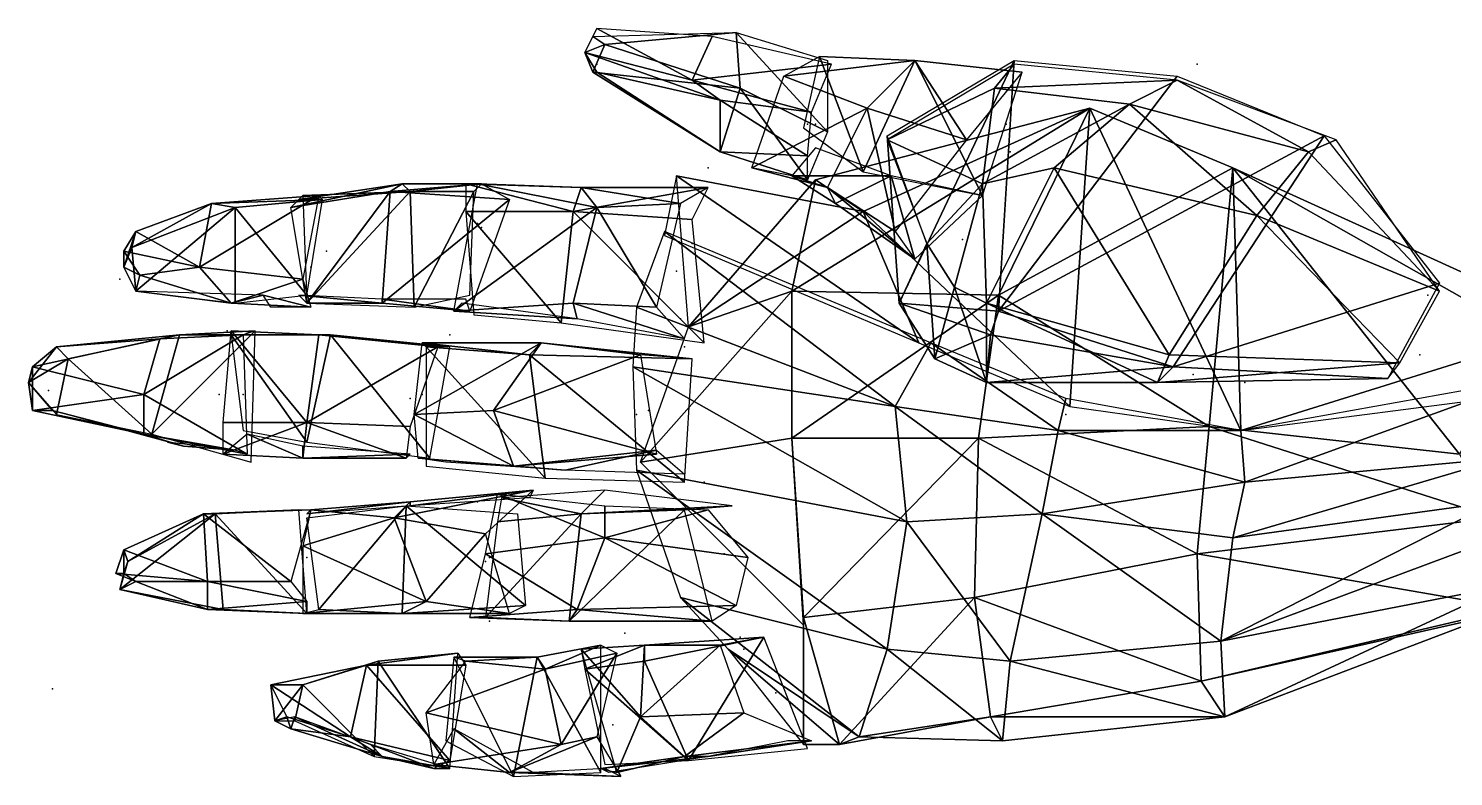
# Model space of a CAD drawing. Extents: x 4.9 to 9.1, y -6.1 to 13.5.
# Drawn here: x 6.269 to 6.867, y 13.172 to 13.485 of the extents above; entities that cross this region are included whole.
import ezdxf

# ---------------------------------------------------------------- set-up
doc = ezdxf.new("R2010")
doc.units = 0
doc.layers.get('0').update_dxf_attribs({"linetype": 'CONTINUOUS'})

msp = doc.modelspace()

# ---------------------------------------------------------------- linework, layer by layer
at = {"color": 0}
for p in [(6.50764, 13.4702, -1.905), (6.75931, 13.4702, -1.92167), (6.59598, 13.4452, -1.87667), (6.59931, 13.4452, -1.87167), (6.67931, 13.4452, -1.90833), (6.68098, 13.43353, -1.88833), (6.55431, 13.42686, -1.94833), (6.45598, 13.4202, -1.94), (6.59598, 13.4252, -1.90167), (6.66931, 13.42186, -1.89167), (6.38931, 13.41186, -1.94), (6.45764, 13.40353, -1.95833), (6.45931, 13.40186, -1.95667), (6.66098, 13.39686, -1.87333), (6.39431, 13.39186, -1.94), (6.54764, 13.3952, -1.95167), (6.38764, 13.3852, -1.945), (6.30764, 13.3802, -1.94167), (6.54098, 13.38353, -1.945), (6.85598, 13.37353, -1.88167), (6.54264, 13.36353, -1.95667), (6.35264, 13.35853, -1.95333), (6.44598, 13.35686, -1.94833), (6.54431, 13.35186, -1.94333), (6.85264, 13.34853, -1.865), (6.75764, 13.3402, -1.89), (6.77931, 13.33686, -1.88333), (6.27764, 13.33353, -1.945), (6.34931, 13.33186, -1.955), (6.35931, 13.33186, -1.955), (6.43431, 13.33186, -1.95833), (6.42931, 13.3302, -1.95833), (6.52931, 13.3252, -1.96667), (6.52431, 13.32353, -1.95333), (6.70431, 13.32353, -1.9), (6.55264, 13.2952, -1.96167), (6.45764, 13.28686, -1.96167), (6.56098, 13.2652, -1.965), (6.30931, 13.26186, -1.95833), (6.38598, 13.26353, -1.96167), (6.38598, 13.26353, -1.96167), (6.46098, 13.26186, -1.97167), (6.46264, 13.26353, -1.97), (6.46264, 13.23686, -1.98), (6.51931, 13.23186, -1.94833), (6.56764, 13.2302, -1.94667), (6.56931, 13.2252, -1.92833), (6.27931, 13.20853, -1.97), (6.58264, 13.20686, -1.94333), (6.44764, 13.20186, -1.96), (6.44764, 13.20186, -1.96), (6.51431, 13.19353, -1.95167), (6.51431, 13.19353, -1.95167), (6.59431, 13.18686, -1.94), (6.59431, 13.18686, -1.96167)]:
    msp.add_point(p, dxfattribs=at)
for points in [[(6.50264, 13.4752, -1.90333), (6.50264, 13.4752, -1.89167), (6.50764, 13.4852, -1.89667)], [(6.54764, 13.46353, -1.85667), (6.50764, 13.4852, -1.89667), (6.50264, 13.4752, -1.89167)], [(6.50264, 13.4752, -1.90333), (6.50598, 13.48186, -1.9), (6.51098, 13.47853, -1.915)], [(6.56598, 13.48353, -1.87333), (6.51098, 13.47853, -1.915), (6.50598, 13.48186, -1.9)], [(6.50764, 13.4852, -1.89667), (6.54764, 13.46353, -1.85667), (6.55598, 13.48186, -1.88)], [(6.51098, 13.47853, -1.915), (6.56598, 13.48353, -1.87333), (6.56764, 13.4602, -1.91167)], [(6.60598, 13.4702, -1.87333), (6.55598, 13.48186, -1.88), (6.54764, 13.46353, -1.85667)], [(6.60431, 13.44186, -1.91167), (6.56764, 13.4602, -1.91167), (6.56598, 13.48353, -1.87333)], [(6.56598, 13.48353, -1.87333), (6.60431, 13.47186, -1.87833), (6.60431, 13.44186, -1.91167)], [(6.50264, 13.4752, -1.90333), (6.51098, 13.47853, -1.915), (6.50598, 13.46686, -1.91)], [(6.50264, 13.4752, -1.90333), (6.50764, 13.46686, -1.90167), (6.50264, 13.4752, -1.89167)], [(6.50264, 13.4752, -1.90333), (6.50598, 13.46686, -1.91), (6.50764, 13.46686, -1.90167)], [(6.55931, 13.4552, -1.86333), (6.50264, 13.4752, -1.89167), (6.50764, 13.46686, -1.90167)], [(6.50264, 13.4752, -1.89167), (6.55931, 13.4552, -1.86333), (6.54764, 13.46353, -1.85667)], [(6.56764, 13.4602, -1.91167), (6.50598, 13.46686, -1.91), (6.51098, 13.47853, -1.915)], [(6.54764, 13.46353, -1.85667), (6.59764, 13.4502, -1.85167), (6.60598, 13.4702, -1.87333)], [(6.64098, 13.47186, -1.88333), (6.58598, 13.4652, -1.90833), (6.60098, 13.47353, -1.885)], [(6.58598, 13.4652, -1.90833), (6.64098, 13.47186, -1.88333), (6.62098, 13.45186, -1.91667)], [(6.61931, 13.4252, -1.86333), (6.60098, 13.47353, -1.885), (6.59431, 13.44353, -1.855)], [(6.60098, 13.47353, -1.885), (6.61931, 13.4252, -1.86333), (6.64098, 13.47186, -1.88333)], [(6.66931, 13.4152, -1.87), (6.64098, 13.47186, -1.88333), (6.61931, 13.4252, -1.86333)], [(6.66264, 13.43853, -1.92), (6.62098, 13.45186, -1.91667), (6.64098, 13.47186, -1.88333)], [(6.62931, 13.4402, -1.93833), (6.68264, 13.47186, -1.94167), (6.63431, 13.3702, -1.92667)], [(6.62931, 13.43853, -1.93333), (6.67431, 13.4602, -1.92667), (6.68264, 13.4702, -1.94333)], [(6.67598, 13.36686, -1.94333), (6.63431, 13.3702, -1.92667), (6.68264, 13.47186, -1.94167)], [(6.64098, 13.47186, -1.88333), (6.68598, 13.46686, -1.9), (6.66264, 13.43853, -1.92)], [(6.64098, 13.47186, -1.88333), (6.66931, 13.4152, -1.87), (6.68598, 13.46686, -1.9)], [(6.75098, 13.46353, -1.92), (6.68264, 13.4702, -1.94333), (6.67431, 13.4602, -1.92667)], [(6.68264, 13.47186, -1.94167), (6.75098, 13.4652, -1.915), (6.67598, 13.36686, -1.94333)], [(6.55931, 13.43353, -1.905), (6.50764, 13.46686, -1.90167), (6.50598, 13.46686, -1.91)], [(6.50598, 13.46686, -1.91), (6.56764, 13.4602, -1.91167), (6.55931, 13.43353, -1.905)], [(6.50764, 13.46686, -1.90167), (6.55931, 13.43353, -1.905), (6.55931, 13.4552, -1.86333)], [(6.59764, 13.4502, -1.85167), (6.54764, 13.46353, -1.85667), (6.55931, 13.4552, -1.86333)], [(6.62098, 13.45186, -1.91667), (6.57264, 13.42686, -1.895), (6.58598, 13.4652, -1.90833)], [(6.67431, 13.4602, -1.92667), (6.73098, 13.45353, -1.895), (6.75098, 13.46353, -1.92)], [(6.81264, 13.4402, -1.88667), (6.67598, 13.36686, -1.94333), (6.75098, 13.4652, -1.915)], [(6.80598, 13.43353, -1.875), (6.75098, 13.46353, -1.92), (6.73098, 13.45353, -1.895)], [(6.75098, 13.46353, -1.92), (6.80598, 13.43353, -1.875), (6.81764, 13.43853, -1.89167)], [(6.59598, 13.42186, -1.89833), (6.55931, 13.43353, -1.905), (6.56764, 13.4602, -1.91167)], [(6.56764, 13.4602, -1.91167), (6.60431, 13.44186, -1.91167), (6.59598, 13.42186, -1.89833)], [(6.62931, 13.43853, -1.93333), (6.66931, 13.4202, -1.895), (6.67431, 13.4602, -1.92667)], [(6.73098, 13.45353, -1.895), (6.67431, 13.4602, -1.92667), (6.66931, 13.4202, -1.895)], [(6.59598, 13.43186, -1.86167), (6.55931, 13.4552, -1.86333), (6.55931, 13.43353, -1.905)], [(6.55931, 13.4552, -1.86333), (6.59598, 13.43186, -1.86167), (6.59764, 13.4502, -1.85167)], [(6.57264, 13.42686, -1.895), (6.62098, 13.45186, -1.91667), (6.60431, 13.41853, -1.90833)], [(6.71431, 13.45186, -1.92333), (6.58931, 13.3752, -2), (6.59931, 13.42186, -1.96167)], [(6.58931, 13.3752, -2), (6.71431, 13.45186, -1.92333), (6.67598, 13.37353, -1.98833)], [(6.71431, 13.45186, -1.92333), (6.59931, 13.42186, -1.96167), (6.61931, 13.40853, -1.92667)], [(6.63264, 13.4002, -1.915), (6.60431, 13.41853, -1.90833), (6.62098, 13.45186, -1.91667)], [(6.61931, 13.40853, -1.92667), (6.70598, 13.32686, -1.90333), (6.71431, 13.45186, -1.92333)], [(6.62098, 13.45186, -1.91667), (6.66264, 13.43853, -1.92), (6.63264, 13.4002, -1.915)], [(6.66931, 13.4202, -1.895), (6.69931, 13.42686, -1.86833), (6.73098, 13.45353, -1.895)], [(6.77431, 13.42686, -1.91833), (6.67598, 13.37353, -1.98833), (6.71431, 13.45186, -1.92333)], [(6.78431, 13.40686, -1.85333), (6.73098, 13.45353, -1.895), (6.69931, 13.42686, -1.86833)], [(6.77764, 13.31686, -1.86333), (6.71431, 13.45186, -1.92333), (6.70598, 13.32686, -1.90333)], [(6.71431, 13.45186, -1.92333), (6.77764, 13.31686, -1.86333), (6.77431, 13.42686, -1.91833)], [(6.73098, 13.45353, -1.895), (6.78431, 13.40686, -1.85333), (6.80598, 13.43353, -1.875)], [(6.63431, 13.3702, -1.92667), (6.64598, 13.3952, -1.93167), (6.62931, 13.4402, -1.93833)], [(6.66931, 13.4202, -1.895), (6.62931, 13.43853, -1.93333), (6.64598, 13.3952, -1.93167)], [(6.67598, 13.36686, -1.94333), (6.81264, 13.4402, -1.88667), (6.74931, 13.34353, -1.94333)], [(6.86098, 13.37853, -1.88333), (6.74931, 13.34353, -1.94333), (6.81264, 13.4402, -1.88667)], [(6.86098, 13.3752, -1.88333), (6.81764, 13.43853, -1.89167), (6.80598, 13.43353, -1.875)], [(6.55931, 13.43353, -1.905), (6.59598, 13.42186, -1.89833), (6.59598, 13.43186, -1.86167)], [(6.63098, 13.42353, -1.865), (6.59931, 13.4352, -1.85333), (6.58931, 13.42353, -1.86667)], [(6.86098, 13.3752, -1.88333), (6.80598, 13.43353, -1.875), (6.78431, 13.40686, -1.85333)], [(6.60431, 13.41853, -1.90833), (6.58931, 13.42353, -1.86667), (6.57264, 13.42686, -1.895)], [(6.66931, 13.4202, -1.895), (6.67098, 13.3702, -1.86), (6.69931, 13.42686, -1.86833)], [(6.74764, 13.34853, -1.86), (6.69931, 13.42686, -1.86833), (6.67098, 13.3702, -1.86)], [(6.67598, 13.37353, -1.98833), (6.77431, 13.42686, -1.91833), (6.76431, 13.31853, -1.98667)], [(6.69931, 13.42686, -1.86833), (6.74764, 13.34853, -1.86), (6.78431, 13.40686, -1.85333)], [(6.86931, 13.30686, -1.99), (6.76431, 13.31853, -1.98667), (6.77431, 13.42686, -1.91833)], [(6.90098, 13.3552, -1.88333), (6.77431, 13.42686, -1.91833), (6.77764, 13.31686, -1.86333)], [(6.77431, 13.42686, -1.91833), (6.90264, 13.36853, -1.92333), (6.86931, 13.30686, -1.99)], [(6.77431, 13.42686, -1.91833), (6.90098, 13.3552, -1.88333), (6.90264, 13.36853, -1.92333)], [(6.42598, 13.4202, -1.95667), (6.37931, 13.4102, -1.955), (6.38264, 13.41353, -1.945)], [(6.37931, 13.4102, -1.955), (6.42598, 13.4202, -1.95667), (6.42098, 13.41686, -1.965)], [(6.38264, 13.41353, -1.945), (6.42931, 13.41686, -1.935), (6.42598, 13.4202, -1.95667)], [(6.45931, 13.4202, -1.95667), (6.42098, 13.41686, -1.965), (6.42598, 13.4202, -1.95667)], [(6.42098, 13.41686, -1.965), (6.45931, 13.4202, -1.95667), (6.47098, 13.41353, -1.975)], [(6.45931, 13.4202, -1.95667), (6.42598, 13.4202, -1.95667), (6.42931, 13.41686, -1.935)], [(6.42931, 13.41686, -1.935), (6.45598, 13.41686, -1.93167), (6.45931, 13.4202, -1.95667)], [(6.50764, 13.4102, -1.97333), (6.44764, 13.36686, -1.96667), (6.45764, 13.4202, -1.96833)], [(6.49764, 13.40853, -1.92667), (6.45264, 13.4202, -1.94), (6.45264, 13.40853, -1.93167)], [(6.50098, 13.41853, -1.95833), (6.45764, 13.4202, -1.96833), (6.45264, 13.4202, -1.94)], [(6.45264, 13.4202, -1.94), (6.49764, 13.40853, -1.92667), (6.50098, 13.41853, -1.95833)], [(6.45764, 13.4202, -1.96833), (6.50098, 13.41853, -1.95833), (6.50764, 13.4102, -1.97333)], [(6.64264, 13.35353, -1.92333), (6.54098, 13.42353, -1.955), (6.53598, 13.39853, -1.91833)], [(6.61931, 13.40853, -1.92667), (6.54598, 13.3602, -1.96167), (6.54098, 13.42353, -1.955)], [(6.54098, 13.42353, -1.955), (6.64264, 13.35353, -1.92333), (6.61931, 13.40853, -1.92667)], [(6.54598, 13.3602, -1.96167), (6.59931, 13.42186, -1.96167), (6.58931, 13.3752, -2)], [(6.54598, 13.3602, -1.96167), (6.61931, 13.40853, -1.92667), (6.59931, 13.42186, -1.96167)], [(6.58931, 13.42353, -1.86667), (6.60764, 13.41186, -1.885), (6.63098, 13.42353, -1.865)], [(6.58931, 13.42353, -1.86667), (6.60431, 13.41853, -1.90833), (6.60764, 13.41186, -1.885)], [(6.64098, 13.38853, -1.88333), (6.63098, 13.42353, -1.865), (6.60764, 13.41186, -1.885)], [(6.63098, 13.42353, -1.865), (6.64098, 13.38853, -1.88333), (6.66931, 13.4152, -1.86833)], [(6.64598, 13.3952, -1.93167), (6.65764, 13.37686, -1.86667), (6.66931, 13.4202, -1.895)], [(6.67098, 13.3702, -1.86), (6.66931, 13.4202, -1.895), (6.65764, 13.37686, -1.86667)], [(6.39098, 13.4152, -1.94833), (6.34098, 13.3852, -1.965), (6.34598, 13.41186, -1.94667)], [(6.34098, 13.3852, -1.965), (6.39098, 13.4152, -1.94833), (6.38431, 13.3802, -1.96833)], [(6.34598, 13.41186, -1.94667), (6.39264, 13.41353, -1.92333), (6.39098, 13.4152, -1.94833)], [(6.42098, 13.41686, -1.965), (6.38598, 13.3702, -1.95833), (6.37931, 13.4102, -1.955)], [(6.42931, 13.41686, -1.935), (6.38264, 13.41353, -1.945), (6.38431, 13.4152, -1.93167)], [(6.42931, 13.41686, -1.935), (6.38431, 13.4152, -1.93167), (6.38598, 13.3702, -1.93667)], [(6.38598, 13.3702, -1.95833), (6.42098, 13.41686, -1.965), (6.41764, 13.3702, -1.96667)], [(6.38598, 13.3702, -1.93667), (6.43098, 13.36853, -1.93667), (6.42931, 13.41686, -1.935)], [(6.47098, 13.41353, -1.975), (6.41764, 13.3702, -1.96667), (6.42098, 13.41686, -1.965)], [(6.45598, 13.41686, -1.93167), (6.42931, 13.41686, -1.935), (6.43098, 13.36853, -1.93667)], [(6.43098, 13.36853, -1.93667), (6.45431, 13.37353, -1.93), (6.45598, 13.41686, -1.93167)], [(6.55431, 13.41853, -1.94667), (6.50098, 13.41853, -1.95833), (6.49764, 13.40853, -1.92667)], [(6.49764, 13.40853, -1.92667), (6.54764, 13.4052, -1.92667), (6.55431, 13.41853, -1.94667)], [(6.54264, 13.41186, -1.965), (6.50764, 13.4102, -1.97333), (6.50098, 13.41853, -1.95833)], [(6.50098, 13.41853, -1.95833), (6.55431, 13.41853, -1.94667), (6.54264, 13.41186, -1.965)], [(6.64098, 13.38853, -1.88333), (6.60764, 13.41186, -1.885), (6.60431, 13.41853, -1.90833)], [(6.60431, 13.41853, -1.90833), (6.63264, 13.4002, -1.915), (6.64098, 13.38853, -1.88333)], [(6.34598, 13.41186, -1.94667), (6.31431, 13.4002, -1.94167), (6.31264, 13.39353, -1.92667)], [(6.31264, 13.39353, -1.92667), (6.35598, 13.4102, -1.92667), (6.34598, 13.41186, -1.94667)], [(6.35598, 13.4102, -1.92667), (6.31264, 13.39353, -1.92667), (6.31431, 13.3752, -1.94)], [(6.31431, 13.4002, -1.94167), (6.34598, 13.41186, -1.94667), (6.34098, 13.3852, -1.965)], [(6.31431, 13.3752, -1.94), (6.35598, 13.3702, -1.93333), (6.35598, 13.4102, -1.92667)], [(6.39264, 13.41353, -1.92333), (6.34598, 13.41186, -1.94667), (6.35598, 13.4102, -1.92667)], [(6.35598, 13.4102, -1.92667), (6.38598, 13.37353, -1.935), (6.39264, 13.41353, -1.92333)], [(6.38598, 13.37353, -1.935), (6.35598, 13.4102, -1.92667), (6.35598, 13.3702, -1.93333)], [(6.41764, 13.3702, -1.96667), (6.47098, 13.41353, -1.975), (6.45431, 13.36686, -1.965)], [(6.44764, 13.36686, -1.96667), (6.50764, 13.4102, -1.97333), (6.49764, 13.3702, -1.975)], [(6.49264, 13.36186, -1.94167), (6.45264, 13.40853, -1.93167), (6.45598, 13.3652, -1.94)], [(6.45264, 13.40853, -1.93167), (6.49264, 13.36186, -1.94167), (6.49764, 13.40853, -1.92667)], [(6.55264, 13.35353, -1.94333), (6.49764, 13.40853, -1.92667), (6.49264, 13.36186, -1.94167)], [(6.53264, 13.36853, -1.975), (6.49764, 13.3702, -1.975), (6.50764, 13.4102, -1.97333)], [(6.49764, 13.40853, -1.92667), (6.55264, 13.35353, -1.94333), (6.54764, 13.4052, -1.92667)], [(6.50764, 13.4102, -1.97333), (6.54264, 13.41186, -1.965), (6.53264, 13.36853, -1.975)], [(6.70598, 13.32686, -1.90333), (6.61931, 13.40853, -1.92667), (6.64264, 13.35353, -1.92333)], [(6.84431, 13.3452, -1.89), (6.78431, 13.40686, -1.85333), (6.74764, 13.34853, -1.86)], [(6.78431, 13.40686, -1.85333), (6.84431, 13.3452, -1.89), (6.86098, 13.3752, -1.88333)], [(6.30931, 13.3852, -1.94167), (6.31431, 13.4002, -1.94167), (6.30931, 13.39186, -1.94667)], [(6.30931, 13.3852, -1.94167), (6.31264, 13.39353, -1.92667), (6.31431, 13.4002, -1.94167)], [(6.34098, 13.3852, -1.965), (6.30931, 13.39186, -1.94667), (6.31431, 13.4002, -1.94167)], [(6.63264, 13.32686, -1.93), (6.53598, 13.4002, -1.91667), (6.52431, 13.36853, -1.935)], [(6.53598, 13.4002, -1.91667), (6.63264, 13.32686, -1.93), (6.64764, 13.35353, -1.915)], [(6.30931, 13.3852, -1.94167), (6.31431, 13.3752, -1.94), (6.31264, 13.39353, -1.92667)], [(6.30931, 13.3852, -1.94167), (6.30931, 13.39186, -1.94667), (6.31598, 13.38186, -1.94667)], [(6.34098, 13.3852, -1.965), (6.31598, 13.38186, -1.94667), (6.30931, 13.39186, -1.94667)], [(6.64598, 13.3952, -1.93167), (6.63431, 13.3702, -1.92667), (6.64931, 13.34686, -1.87833)], [(6.64598, 13.3952, -1.93167), (6.64931, 13.34686, -1.87833), (6.65764, 13.37686, -1.86667)], [(6.30931, 13.3852, -1.94167), (6.31598, 13.38186, -1.94667), (6.31431, 13.3752, -1.935)], [(6.31598, 13.38186, -1.94667), (6.34098, 13.3852, -1.965), (6.35431, 13.3702, -1.96)], [(6.38431, 13.3802, -1.96833), (6.35431, 13.3702, -1.96), (6.34098, 13.3852, -1.965)], [(6.35431, 13.3702, -1.96), (6.31431, 13.3752, -1.935), (6.31598, 13.38186, -1.94667)], [(6.35431, 13.3702, -1.96), (6.38431, 13.3802, -1.96833), (6.38764, 13.36853, -1.96167)], [(6.74931, 13.34353, -1.94333), (6.86098, 13.37853, -1.88333), (6.83931, 13.33853, -1.905)], [(6.31431, 13.3752, -1.935), (6.35431, 13.3702, -1.96), (6.36764, 13.37353, -1.93833)], [(6.38764, 13.36853, -1.96167), (6.36764, 13.37353, -1.93833), (6.35431, 13.3702, -1.96)], [(6.36764, 13.37353, -1.93833), (6.38764, 13.36853, -1.96167), (6.37098, 13.36853, -1.94667)], [(6.41764, 13.3702, -1.96667), (6.38264, 13.37353, -1.93167), (6.38598, 13.3702, -1.95833)], [(6.38264, 13.37353, -1.93167), (6.41764, 13.3702, -1.96667), (6.41764, 13.37186, -1.93667)], [(6.58931, 13.3752, -2), (6.52598, 13.30353, -1.97), (6.54598, 13.3602, -1.96167)], [(6.52598, 13.30353, -1.97), (6.58931, 13.3752, -2), (6.58931, 13.31353, -2)], [(6.67598, 13.37353, -1.98833), (6.58931, 13.31353, -2), (6.58931, 13.3752, -2)], [(6.58931, 13.31353, -2), (6.67598, 13.37353, -1.98833), (6.66764, 13.31353, -1.995)], [(6.67098, 13.33686, -1.875), (6.65764, 13.37686, -1.86667), (6.64931, 13.34686, -1.87833)], [(6.65764, 13.37686, -1.86667), (6.67098, 13.33686, -1.875), (6.67098, 13.3702, -1.86)], [(6.76431, 13.31853, -1.98667), (6.66764, 13.31353, -1.995), (6.67598, 13.37353, -1.98833)], [(6.45431, 13.36686, -1.965), (6.41764, 13.37186, -1.93667), (6.41764, 13.3702, -1.96667)], [(6.41764, 13.37186, -1.93667), (6.45431, 13.36686, -1.965), (6.45264, 13.37186, -1.935)], [(6.49931, 13.36353, -1.95), (6.45098, 13.3702, -1.94667), (6.44764, 13.36686, -1.96667)], [(6.44764, 13.36686, -1.96667), (6.49764, 13.3702, -1.975), (6.49931, 13.36353, -1.95)], [(6.54431, 13.3552, -1.94), (6.49931, 13.36353, -1.95), (6.49764, 13.3702, -1.975)], [(6.49764, 13.3702, -1.975), (6.53264, 13.36853, -1.975), (6.54431, 13.3552, -1.94)], [(6.63264, 13.32686, -1.93), (6.52431, 13.36853, -1.935), (6.52264, 13.34353, -1.94333)], [(6.67264, 13.35686, -1.935), (6.64931, 13.34686, -1.87833), (6.63431, 13.3702, -1.92667)], [(6.63431, 13.3702, -1.92667), (6.67598, 13.36686, -1.94333), (6.67264, 13.35686, -1.935)], [(6.74264, 13.33686, -1.87667), (6.67098, 13.3702, -1.86), (6.67098, 13.33686, -1.875)], [(6.67098, 13.3702, -1.86), (6.74264, 13.33686, -1.87667), (6.74764, 13.34853, -1.86)], [(6.74931, 13.34353, -1.94333), (6.67264, 13.35686, -1.935), (6.67598, 13.36686, -1.94333)], [(6.32431, 13.3552, -1.955), (6.27098, 13.34353, -1.95333), (6.28098, 13.35186, -1.945)], [(6.27098, 13.34353, -1.95333), (6.32431, 13.3552, -1.955), (6.31764, 13.33186, -1.98)], [(6.33264, 13.35686, -1.93667), (6.28098, 13.35186, -1.945), (6.28598, 13.34686, -1.93)], [(6.28098, 13.35186, -1.945), (6.33264, 13.35686, -1.93667), (6.32431, 13.3552, -1.955)], [(6.28598, 13.34686, -1.93), (6.32098, 13.3152, -1.94), (6.33264, 13.35686, -1.93667)], [(6.35931, 13.35686, -1.965), (6.31764, 13.33186, -1.98), (6.32431, 13.3552, -1.955)], [(6.31764, 13.33186, -1.98), (6.35931, 13.35686, -1.965), (6.36098, 13.30686, -1.98167)], [(6.36431, 13.35853, -1.94667), (6.33264, 13.35686, -1.93667), (6.32098, 13.3152, -1.94)], [(6.32098, 13.3152, -1.94), (6.36264, 13.30353, -1.94667), (6.36431, 13.35853, -1.94667)], [(6.35931, 13.35686, -1.965), (6.32431, 13.3552, -1.955), (6.33264, 13.35686, -1.93667)], [(6.33264, 13.35686, -1.93667), (6.36431, 13.35853, -1.94667), (6.35931, 13.35686, -1.965)], [(6.38598, 13.3202, -1.985), (6.35098, 13.3202, -1.97667), (6.35431, 13.35853, -1.96333)], [(6.39098, 13.35686, -1.95667), (6.35431, 13.35853, -1.96333), (6.35431, 13.35686, -1.935)], [(6.35431, 13.35853, -1.96333), (6.39098, 13.35686, -1.95667), (6.38598, 13.3202, -1.985)], [(6.38598, 13.31186, -1.93833), (6.35431, 13.35686, -1.935), (6.35931, 13.31686, -1.93667)], [(6.35431, 13.35686, -1.935), (6.39598, 13.35686, -1.93833), (6.39098, 13.35686, -1.95667)], [(6.35431, 13.35686, -1.935), (6.38598, 13.31186, -1.93833), (6.39598, 13.35686, -1.93833)], [(6.43764, 13.3052, -1.93833), (6.39598, 13.35686, -1.93833), (6.38598, 13.31186, -1.93833)], [(6.44098, 13.35186, -1.965), (6.38598, 13.3202, -1.985), (6.39098, 13.35686, -1.95667)], [(6.44598, 13.35186, -1.94333), (6.39098, 13.35686, -1.95667), (6.39598, 13.35686, -1.93833)], [(6.39098, 13.35686, -1.95667), (6.44598, 13.35186, -1.94333), (6.44098, 13.35186, -1.965)], [(6.39598, 13.35686, -1.93833), (6.43764, 13.3052, -1.93833), (6.44598, 13.35186, -1.94333)], [(6.64931, 13.34686, -1.87833), (6.67264, 13.35686, -1.935), (6.67098, 13.33686, -1.875)], [(6.74931, 13.34353, -1.94333), (6.67098, 13.33686, -1.875), (6.67264, 13.35686, -1.935)], [(6.77764, 13.31686, -1.86333), (6.89431, 13.33186, -1.87), (6.90098, 13.3552, -1.88333)], [(6.26931, 13.33686, -1.94), (6.28098, 13.35186, -1.945), (6.27098, 13.34353, -1.95333)], [(6.26931, 13.33686, -1.94), (6.28598, 13.34686, -1.93), (6.28098, 13.35186, -1.945)], [(6.38598, 13.3202, -1.985), (6.44098, 13.35186, -1.965), (6.42931, 13.31853, -1.98167)], [(6.48431, 13.35353, -1.95833), (6.43098, 13.32353, -1.99), (6.43431, 13.35353, -1.96167)], [(6.43098, 13.32353, -1.99), (6.48431, 13.35353, -1.95833), (6.46431, 13.3252, -1.98333)], [(6.47931, 13.34853, -1.93167), (6.43431, 13.35353, -1.96167), (6.43598, 13.35186, -1.935)], [(6.43431, 13.35353, -1.96167), (6.47931, 13.34853, -1.93167), (6.48431, 13.35353, -1.95833)], [(6.48598, 13.29686, -1.94667), (6.43598, 13.35186, -1.935), (6.43598, 13.30186, -1.94667)], [(6.43598, 13.35186, -1.935), (6.48598, 13.29686, -1.94667), (6.47931, 13.34853, -1.93167)], [(6.52598, 13.34853, -1.965), (6.46431, 13.3252, -1.98333), (6.48431, 13.35353, -1.95833)], [(6.46431, 13.3252, -1.98333), (6.52598, 13.34853, -1.965), (6.53264, 13.30686, -1.98167)], [(6.54764, 13.34686, -1.92833), (6.48431, 13.35353, -1.95833), (6.47931, 13.34853, -1.93167)], [(6.54431, 13.2952, -1.94833), (6.47931, 13.34853, -1.93167), (6.48598, 13.29686, -1.94667)], [(6.47931, 13.34853, -1.93167), (6.54431, 13.2952, -1.94833), (6.54764, 13.34686, -1.92833)], [(6.48431, 13.35353, -1.95833), (6.54764, 13.34686, -1.92833), (6.52598, 13.34853, -1.965)], [(6.70098, 13.31686, -1.905), (6.64764, 13.35353, -1.915), (6.63264, 13.32686, -1.93)], [(6.64764, 13.35353, -1.915), (6.70098, 13.31686, -1.905), (6.70431, 13.3302, -1.89667)], [(6.84431, 13.3452, -1.89), (6.74764, 13.34853, -1.86), (6.74264, 13.33686, -1.87667)], [(6.26931, 13.33686, -1.94), (6.28098, 13.32353, -1.93167), (6.28598, 13.34686, -1.93)], [(6.26931, 13.33686, -1.94), (6.27098, 13.34353, -1.95333), (6.27098, 13.3252, -1.955)], [(6.31764, 13.33186, -1.98), (6.27098, 13.3252, -1.955), (6.27098, 13.34353, -1.95333)], [(6.32098, 13.3152, -1.94), (6.28598, 13.34686, -1.93), (6.28098, 13.32353, -1.93167)], [(6.63764, 13.27853, -1.93), (6.52264, 13.34353, -1.94333), (6.52431, 13.3002, -1.95667)], [(6.52264, 13.34353, -1.94333), (6.63764, 13.27853, -1.93), (6.63264, 13.32686, -1.93)], [(6.67098, 13.33686, -1.875), (6.74931, 13.34353, -1.94333), (6.74264, 13.33686, -1.87667)], [(6.74264, 13.33686, -1.87667), (6.83931, 13.33853, -1.905), (6.84431, 13.3452, -1.89)], [(6.83931, 13.33853, -1.905), (6.74264, 13.33686, -1.87667), (6.74931, 13.34353, -1.94333)], [(6.26931, 13.33686, -1.94), (6.27098, 13.3252, -1.955), (6.27931, 13.3252, -1.935)], [(6.89931, 13.33853, -1.86333), (6.77764, 13.31686, -1.86333), (6.77931, 13.2952, -1.875)], [(6.77931, 13.2952, -1.875), (6.88764, 13.3052, -1.855), (6.89931, 13.33853, -1.86333)], [(6.27098, 13.3252, -1.955), (6.31764, 13.33186, -1.98), (6.31764, 13.3152, -1.975)], [(6.36098, 13.30686, -1.98167), (6.31764, 13.3152, -1.975), (6.31764, 13.33186, -1.98)], [(6.31764, 13.3152, -1.975), (6.27931, 13.3252, -1.935), (6.27098, 13.3252, -1.955)], [(6.27931, 13.3252, -1.935), (6.31764, 13.3152, -1.975), (6.33431, 13.3102, -1.945)], [(6.43098, 13.32353, -1.99), (6.46431, 13.3252, -1.98333), (6.47264, 13.30186, -1.97667)], [(6.53264, 13.30686, -1.98167), (6.47264, 13.30186, -1.97667), (6.46431, 13.3252, -1.98333)], [(6.69431, 13.28186, -1.90667), (6.63264, 13.32686, -1.93), (6.63764, 13.27853, -1.93)], [(6.63264, 13.32686, -1.93), (6.69431, 13.28186, -1.90667), (6.70098, 13.31686, -1.905)], [(6.77764, 13.31686, -1.86333), (6.70431, 13.3302, -1.89667), (6.70098, 13.31686, -1.905)], [(6.38598, 13.3202, -1.985), (6.35098, 13.30686, -1.965), (6.35098, 13.3202, -1.97667)], [(6.35098, 13.30686, -1.965), (6.38598, 13.3202, -1.985), (6.38431, 13.3052, -1.96667)], [(6.42764, 13.3052, -1.96833), (6.38431, 13.3052, -1.96667), (6.38598, 13.3202, -1.985)], [(6.38598, 13.3202, -1.985), (6.42931, 13.31853, -1.98167), (6.42764, 13.3052, -1.96833)], [(6.47264, 13.30186, -1.97667), (6.43264, 13.3052, -1.96667), (6.43098, 13.32353, -1.99)], [(6.66764, 13.31353, -1.995), (6.76431, 13.31853, -1.98667), (6.75931, 13.2652, -1.98667)], [(6.88431, 13.2802, -1.98833), (6.75931, 13.2652, -1.98667), (6.76431, 13.31853, -1.98667)], [(6.76431, 13.31853, -1.98667), (6.86931, 13.30686, -1.99), (6.88431, 13.2802, -1.98833)], [(6.35598, 13.30853, -1.96667), (6.33431, 13.3102, -1.945), (6.31764, 13.3152, -1.975)], [(6.31764, 13.3152, -1.975), (6.36098, 13.30686, -1.98167), (6.35598, 13.30853, -1.96667)], [(6.38431, 13.3052, -1.96667), (6.36098, 13.3152, -1.93833), (6.35098, 13.30686, -1.965)], [(6.36098, 13.3152, -1.93833), (6.38431, 13.3052, -1.96667), (6.38431, 13.3102, -1.93833)], [(6.58931, 13.31353, -2), (6.59431, 13.2352, -1.97667), (6.52598, 13.30353, -1.97)], [(6.59431, 13.2352, -1.97667), (6.58931, 13.31353, -2), (6.59431, 13.23853, -1.98167)], [(6.66764, 13.31353, -1.995), (6.59431, 13.23853, -1.98167), (6.58931, 13.31353, -2)], [(6.59431, 13.23853, -1.98167), (6.66764, 13.31353, -1.995), (6.66598, 13.24686, -1.99)], [(6.75931, 13.2652, -1.98667), (6.66598, 13.24686, -1.99), (6.66764, 13.31353, -1.995)], [(6.77931, 13.2952, -1.875), (6.70098, 13.31686, -1.905), (6.69431, 13.28186, -1.90667)], [(6.70098, 13.31686, -1.905), (6.77931, 13.2952, -1.875), (6.77764, 13.31686, -1.86333)], [(6.33431, 13.3102, -1.945), (6.35598, 13.30853, -1.96667), (6.32764, 13.31186, -1.955)], [(6.42931, 13.30686, -1.93667), (6.38431, 13.3102, -1.93833), (6.38431, 13.3052, -1.96667)], [(6.38431, 13.3052, -1.96667), (6.42764, 13.3052, -1.96833), (6.42931, 13.30686, -1.93667)], [(6.53264, 13.30853, -1.97333), (6.49431, 13.3002, -1.94833), (6.47264, 13.30186, -1.97667)], [(6.47264, 13.30186, -1.97667), (6.53264, 13.30686, -1.98167), (6.53264, 13.30853, -1.97333)], [(6.49431, 13.3002, -1.94833), (6.53264, 13.30853, -1.97333), (6.54431, 13.29853, -1.95)], [(6.49431, 13.3002, -1.94833), (6.44431, 13.30353, -1.93833), (6.43264, 13.3052, -1.96667)], [(6.43264, 13.3052, -1.96667), (6.47264, 13.30186, -1.97667), (6.49431, 13.3002, -1.94833)], [(6.88764, 13.3052, -1.855), (6.77931, 13.2952, -1.875), (6.77431, 13.27186, -1.87333)], [(6.77431, 13.27186, -1.87333), (6.88431, 13.28686, -1.85833), (6.88764, 13.3052, -1.855)], [(6.62931, 13.2252, -1.91), (6.52431, 13.3002, -1.95667), (6.54264, 13.24686, -1.94167)], [(6.52431, 13.3002, -1.95667), (6.62931, 13.2252, -1.91), (6.63764, 13.27853, -1.93)], [(6.69431, 13.28186, -1.90667), (6.77431, 13.27186, -1.87333), (6.77931, 13.2952, -1.875)], [(6.48098, 13.29186, -1.96667), (6.42931, 13.28686, -1.96), (6.42264, 13.2802, -1.945)], [(6.42264, 13.2802, -1.945), (6.46098, 13.27353, -1.945), (6.48098, 13.29186, -1.96667)], [(6.48098, 13.29186, -1.96667), (6.42931, 13.2852, -1.97833), (6.42931, 13.28686, -1.96)], [(6.42931, 13.2852, -1.97833), (6.48098, 13.29186, -1.96667), (6.47931, 13.28853, -1.985)], [(6.51098, 13.27186, -1.99667), (6.46098, 13.2652, -1.99833), (6.46598, 13.2902, -1.96833)], [(6.46598, 13.2902, -1.96833), (6.51098, 13.2852, -1.97333), (6.51098, 13.27186, -1.99667)], [(6.50098, 13.28186, -1.94667), (6.46764, 13.28853, -1.97), (6.46598, 13.27853, -1.94167)], [(6.46764, 13.28853, -1.97), (6.50098, 13.28186, -1.94667), (6.51098, 13.29186, -1.97167)], [(6.56431, 13.2852, -1.965), (6.51098, 13.29186, -1.97167), (6.50098, 13.28186, -1.94667)], [(6.38264, 13.28353, -1.94667), (6.34264, 13.28186, -1.96667), (6.34764, 13.28186, -1.95)], [(6.34264, 13.28186, -1.96667), (6.38764, 13.28353, -1.96667), (6.37931, 13.25353, -1.985)], [(6.34264, 13.28186, -1.96667), (6.38264, 13.28353, -1.94667), (6.38764, 13.28353, -1.96667)], [(6.34764, 13.28186, -1.95), (6.38598, 13.2402, -1.95667), (6.38264, 13.28353, -1.94667)], [(6.42264, 13.2802, -1.945), (6.38764, 13.28353, -1.95667), (6.38431, 13.26853, -1.94833)], [(6.42931, 13.28686, -1.96), (6.38598, 13.28186, -1.98), (6.38764, 13.28353, -1.95667)], [(6.38598, 13.28186, -1.98), (6.42931, 13.28686, -1.96), (6.42931, 13.2852, -1.97833)], [(6.42764, 13.2852, -1.98333), (6.39098, 13.24186, -1.98167), (6.38598, 13.2802, -1.97833)], [(6.38764, 13.28353, -1.95667), (6.42264, 13.2802, -1.945), (6.42931, 13.28686, -1.96)], [(6.39098, 13.24186, -1.98167), (6.42764, 13.2852, -1.98333), (6.42598, 13.2402, -1.98333)], [(6.47764, 13.24353, -1.99333), (6.42598, 13.2402, -1.98333), (6.42764, 13.2852, -1.98333)], [(6.42764, 13.2852, -1.98333), (6.47431, 13.28186, -1.98333), (6.47764, 13.24353, -1.99333)], [(6.54431, 13.28353, -1.94167), (6.50098, 13.28186, -1.94667), (6.49598, 13.23686, -1.95833)], [(6.49598, 13.23686, -1.95833), (6.55598, 13.23686, -1.94167), (6.54431, 13.28353, -1.94167)], [(6.50098, 13.28186, -1.94667), (6.54431, 13.28353, -1.94167), (6.56431, 13.2852, -1.965)], [(6.55431, 13.28353, -1.965), (6.51098, 13.27186, -1.99667), (6.51098, 13.2852, -1.97333)], [(6.51098, 13.27186, -1.99667), (6.55431, 13.28353, -1.965), (6.57098, 13.26353, -1.98333)], [(6.88431, 13.28686, -1.85833), (6.77431, 13.27186, -1.87333), (6.76931, 13.22853, -1.87333)], [(6.76931, 13.22853, -1.87333), (6.88098, 13.2702, -1.86333), (6.88431, 13.28686, -1.85833)], [(6.34764, 13.28186, -1.95), (6.31098, 13.26186, -1.95167), (6.30764, 13.2502, -1.95667)], [(6.30764, 13.2502, -1.95667), (6.35098, 13.24186, -1.96), (6.34764, 13.28186, -1.95)], [(6.34264, 13.28186, -1.96667), (6.30931, 13.26686, -1.96167), (6.31098, 13.26186, -1.95167)], [(6.30931, 13.26686, -1.96167), (6.34264, 13.28186, -1.96667), (6.34431, 13.25353, -1.98333)], [(6.31098, 13.26186, -1.95167), (6.34764, 13.28186, -1.95), (6.34264, 13.28186, -1.96667)], [(6.37931, 13.25353, -1.985), (6.34431, 13.25353, -1.98333), (6.34264, 13.28186, -1.96667)], [(6.38598, 13.2402, -1.95667), (6.34764, 13.28186, -1.95), (6.35098, 13.24186, -1.96)], [(6.38431, 13.26853, -1.94833), (6.43598, 13.2452, -1.96167), (6.42264, 13.2802, -1.945)], [(6.46098, 13.27353, -1.945), (6.42264, 13.2802, -1.945), (6.43598, 13.2452, -1.96167)], [(6.50098, 13.28186, -1.94667), (6.46598, 13.27853, -1.94167), (6.46098, 13.23853, -1.95833)], [(6.46098, 13.23853, -1.95833), (6.49598, 13.23686, -1.95833), (6.50098, 13.28186, -1.94667)], [(6.68098, 13.2202, -1.9), (6.63764, 13.27853, -1.93), (6.62931, 13.2252, -1.91)], [(6.63764, 13.27853, -1.93), (6.68098, 13.2202, -1.9), (6.69431, 13.28186, -1.90667)], [(6.76931, 13.22853, -1.87333), (6.69431, 13.28186, -1.90667), (6.68098, 13.2202, -1.9)], [(6.69431, 13.28186, -1.90667), (6.76931, 13.22853, -1.87333), (6.77431, 13.27186, -1.87333)], [(6.75931, 13.2652, -1.98667), (6.88431, 13.2802, -1.98833), (6.89431, 13.24186, -1.96)], [(6.43598, 13.2452, -1.96167), (6.47098, 13.2402, -1.96333), (6.46098, 13.27353, -1.945)], [(6.46098, 13.2652, -1.99833), (6.51098, 13.27186, -1.99667), (6.49931, 13.24186, -1.98333)], [(6.56598, 13.24353, -1.97667), (6.49931, 13.24186, -1.98333), (6.51098, 13.27186, -1.99667)], [(6.51098, 13.27186, -1.99667), (6.57098, 13.26353, -1.98333), (6.56598, 13.24353, -1.97667)], [(6.30931, 13.25686, -1.95833), (6.30931, 13.26686, -1.96167), (6.30598, 13.25686, -1.96833)], [(6.34431, 13.25353, -1.98333), (6.30598, 13.25686, -1.96833), (6.30931, 13.26686, -1.96167)], [(6.30931, 13.25686, -1.95833), (6.31098, 13.26186, -1.95167), (6.30931, 13.26686, -1.96167)], [(6.43598, 13.2452, -1.96167), (6.38431, 13.26853, -1.94833), (6.38431, 13.2402, -1.95667)], [(6.49931, 13.24186, -1.98333), (6.45431, 13.23853, -1.98333), (6.46098, 13.2652, -1.99833)], [(6.66598, 13.24686, -1.99), (6.75931, 13.2652, -1.98667), (6.76098, 13.21186, -1.96833)], [(6.89431, 13.24186, -1.96), (6.76098, 13.21186, -1.96833), (6.75931, 13.2652, -1.98667)], [(6.76931, 13.22853, -1.87333), (6.88931, 13.25186, -1.875), (6.88098, 13.2702, -1.86333)], [(6.30931, 13.25686, -1.95833), (6.30764, 13.2502, -1.95667), (6.31098, 13.26186, -1.95167)], [(6.30931, 13.25686, -1.95833), (6.30598, 13.25686, -1.96833), (6.31431, 13.25353, -1.96667)], [(6.34431, 13.25353, -1.98333), (6.31431, 13.25353, -1.96667), (6.30598, 13.25686, -1.96833)], [(6.30931, 13.25686, -1.95833), (6.31431, 13.25353, -1.96667), (6.30764, 13.2502, -1.95667)], [(6.34431, 13.24186, -1.98167), (6.30764, 13.2502, -1.95667), (6.31431, 13.25353, -1.96667)], [(6.31431, 13.25353, -1.96667), (6.34431, 13.25353, -1.98333), (6.34431, 13.24186, -1.98167)], [(6.38598, 13.2452, -1.985), (6.34431, 13.24186, -1.98167), (6.34431, 13.25353, -1.98333)], [(6.34431, 13.25353, -1.98333), (6.37931, 13.25353, -1.985), (6.38598, 13.2452, -1.985)], [(6.30764, 13.2502, -1.95667), (6.34431, 13.24186, -1.98167), (6.35098, 13.24186, -1.96)], [(6.61764, 13.18853, -1.93), (6.54264, 13.24686, -1.94167), (6.56264, 13.2252, -1.93)], [(6.54264, 13.24686, -1.94167), (6.61764, 13.18853, -1.93), (6.62931, 13.2252, -1.91)], [(6.66598, 13.24686, -1.99), (6.60931, 13.1852, -1.96), (6.59431, 13.23853, -1.98167)], [(6.60931, 13.1852, -1.96), (6.66598, 13.24686, -1.99), (6.67264, 13.19686, -1.96167)], [(6.76098, 13.21186, -1.96833), (6.67264, 13.19686, -1.96167), (6.66598, 13.24686, -1.99)], [(6.88931, 13.25186, -1.875), (6.76931, 13.22853, -1.87333), (6.77098, 13.19686, -1.90833)], [(6.77098, 13.19686, -1.90833), (6.88931, 13.24186, -1.88833), (6.88931, 13.25186, -1.875)], [(6.34431, 13.24186, -1.98167), (6.38598, 13.2452, -1.985), (6.38598, 13.2402, -1.95667)], [(6.38598, 13.2402, -1.95667), (6.35098, 13.24186, -1.96), (6.34431, 13.24186, -1.98167)], [(6.38431, 13.2402, -1.95667), (6.42598, 13.2402, -1.98333), (6.43598, 13.2452, -1.96167)], [(6.42598, 13.2402, -1.98333), (6.38431, 13.2402, -1.95667), (6.39098, 13.24186, -1.98167)], [(6.47098, 13.2402, -1.96333), (6.43598, 13.2452, -1.96167), (6.42598, 13.2402, -1.98333)], [(6.42598, 13.2402, -1.98333), (6.47764, 13.24353, -1.99333), (6.47098, 13.2402, -1.96333)], [(6.45431, 13.23853, -1.98333), (6.49931, 13.24186, -1.98333), (6.49598, 13.23686, -1.95833)], [(6.55598, 13.23686, -1.94167), (6.49598, 13.23686, -1.95833), (6.49931, 13.24186, -1.98333)], [(6.49931, 13.24186, -1.98333), (6.56598, 13.24353, -1.97667), (6.55598, 13.23686, -1.94167)], [(6.88931, 13.24186, -1.88833), (6.77098, 13.19686, -1.90833), (6.76098, 13.21186, -1.96833)], [(6.76098, 13.21186, -1.96833), (6.89431, 13.24186, -1.96), (6.88931, 13.24186, -1.88833)], [(6.49598, 13.23686, -1.95833), (6.46098, 13.23853, -1.95833), (6.45431, 13.23853, -1.98333)], [(6.59431, 13.23853, -1.98167), (6.59431, 13.1852, -1.93833), (6.59431, 13.2352, -1.97667)], [(6.59431, 13.1852, -1.93833), (6.59431, 13.23853, -1.98167), (6.60931, 13.1852, -1.96)], [(6.57764, 13.2302, -1.92667), (6.52764, 13.2202, -1.935), (6.54598, 13.17853, -1.94167)], [(6.57764, 13.2302, -1.92667), (6.52764, 13.22686, -1.94833), (6.52764, 13.2202, -1.935)], [(6.52764, 13.22686, -1.94833), (6.57764, 13.2302, -1.92667), (6.55931, 13.22686, -1.94333)], [(6.54598, 13.17853, -1.94167), (6.59598, 13.18353, -1.94167), (6.57764, 13.2302, -1.92667)], [(6.44931, 13.22353, -1.95), (6.41098, 13.21853, -1.96167), (6.41598, 13.2202, -1.94)], [(6.41098, 13.21853, -1.96167), (6.44931, 13.22353, -1.95), (6.45264, 13.21853, -1.96667)], [(6.41598, 13.2202, -1.94), (6.44598, 13.1752, -1.94333), (6.44931, 13.22353, -1.95)], [(6.50931, 13.22686, -1.93333), (6.48598, 13.21686, -1.95833), (6.48264, 13.22186, -1.93833)], [(6.48264, 13.22186, -1.93833), (6.50931, 13.17353, -1.95333), (6.50931, 13.22686, -1.93333)], [(6.48598, 13.21686, -1.95833), (6.50931, 13.22686, -1.93333), (6.51598, 13.22353, -1.95833)], [(6.51598, 13.22353, -1.95833), (6.49264, 13.1852, -1.97333), (6.48598, 13.21686, -1.95833)], [(6.49264, 13.1852, -1.97333), (6.51598, 13.22353, -1.95833), (6.50764, 13.18853, -1.98667)], [(6.52764, 13.22686, -1.94833), (6.50098, 13.2252, -1.945), (6.50264, 13.21686, -1.92667)], [(6.50098, 13.2252, -1.945), (6.52764, 13.22686, -1.94833), (6.52598, 13.19686, -1.97833)], [(6.52598, 13.19686, -1.97833), (6.51598, 13.17353, -1.97833), (6.50098, 13.2252, -1.945)], [(6.50264, 13.21686, -1.92667), (6.52764, 13.2202, -1.935), (6.52764, 13.22686, -1.94833)], [(6.55931, 13.22686, -1.94333), (6.52598, 13.19686, -1.97833), (6.52764, 13.22686, -1.94833)], [(6.52598, 13.19686, -1.97833), (6.55931, 13.22686, -1.94333), (6.56931, 13.19853, -1.975)], [(6.60931, 13.1852, -1.96), (6.56264, 13.2252, -1.93), (6.59431, 13.1852, -1.93833)], [(6.56264, 13.2252, -1.93), (6.60931, 13.1852, -1.96), (6.61764, 13.18853, -1.93)], [(6.67764, 13.18686, -1.92167), (6.62931, 13.2252, -1.91), (6.61764, 13.18853, -1.93)], [(6.62931, 13.2252, -1.91), (6.67764, 13.18686, -1.92167), (6.68098, 13.2202, -1.9)], [(6.68098, 13.2202, -1.9), (6.77098, 13.19686, -1.90833), (6.76931, 13.22853, -1.87333)], [(6.41098, 13.21853, -1.96167), (6.37098, 13.2102, -1.94167), (6.38431, 13.2102, -1.92833)], [(6.37098, 13.2102, -1.94167), (6.41098, 13.21853, -1.96167), (6.40431, 13.18853, -1.96667)], [(6.38431, 13.2102, -1.92833), (6.41598, 13.2202, -1.94), (6.41098, 13.21853, -1.96167)], [(6.38431, 13.2102, -1.92833), (6.41431, 13.1802, -1.94833), (6.41598, 13.2202, -1.94)], [(6.44598, 13.17853, -1.97167), (6.40431, 13.18853, -1.96667), (6.41098, 13.21853, -1.96167)], [(6.41098, 13.21853, -1.96167), (6.45264, 13.21853, -1.96667), (6.44598, 13.17853, -1.97167)], [(6.44598, 13.1752, -1.94333), (6.41598, 13.2202, -1.94), (6.41431, 13.1802, -1.94833)], [(6.48598, 13.21686, -1.95833), (6.43598, 13.19853, -1.97), (6.45264, 13.2202, -1.96)], [(6.43598, 13.19853, -1.97), (6.48598, 13.21686, -1.95833), (6.49264, 13.1852, -1.97333)], [(6.47264, 13.17186, -1.94667), (6.44764, 13.22186, -1.93833), (6.44431, 13.18686, -1.94833)], [(6.48264, 13.22186, -1.93833), (6.45264, 13.2202, -1.96), (6.44764, 13.22186, -1.93833)], [(6.44764, 13.22186, -1.93833), (6.47264, 13.17186, -1.94667), (6.48264, 13.22186, -1.93833)], [(6.45264, 13.2202, -1.96), (6.48264, 13.22186, -1.93833), (6.48598, 13.21686, -1.95833)], [(6.50931, 13.17353, -1.95333), (6.48264, 13.22186, -1.93833), (6.47264, 13.17186, -1.94667)], [(6.50264, 13.21686, -1.92667), (6.54598, 13.17853, -1.94167), (6.52764, 13.2202, -1.935)], [(6.54598, 13.17853, -1.94167), (6.50264, 13.21686, -1.92667), (6.51098, 13.17686, -1.945)], [(6.77098, 13.19686, -1.90833), (6.68098, 13.2202, -1.9), (6.67764, 13.18686, -1.92167)], [(6.67264, 13.19686, -1.96167), (6.76098, 13.21186, -1.96833), (6.77098, 13.19686, -1.90833)], [(6.37264, 13.1952, -1.93333), (6.37098, 13.2102, -1.94167), (6.37764, 13.19686, -1.94667)], [(6.37264, 13.1952, -1.93333), (6.38431, 13.2102, -1.92833), (6.37098, 13.2102, -1.94167)], [(6.40431, 13.18853, -1.96667), (6.37764, 13.19686, -1.94667), (6.37098, 13.2102, -1.94167)], [(6.37264, 13.1952, -1.93333), (6.38098, 13.1952, -1.93333), (6.38431, 13.2102, -1.92833)], [(6.41431, 13.1802, -1.94833), (6.38431, 13.2102, -1.92833), (6.38098, 13.1952, -1.93333)], [(6.37264, 13.1952, -1.93333), (6.37931, 13.19186, -1.94167), (6.38098, 13.19686, -1.93333)], [(6.37264, 13.1952, -1.93333), (6.37764, 13.19686, -1.94667), (6.37931, 13.19186, -1.94167)], [(6.40431, 13.18853, -1.96667), (6.37931, 13.19186, -1.94167), (6.37764, 13.19686, -1.94667)], [(6.41764, 13.1802, -1.95), (6.38098, 13.19686, -1.93333), (6.37931, 13.19186, -1.94167)], [(6.38098, 13.19686, -1.93333), (6.41764, 13.1802, -1.95), (6.41264, 13.1852, -1.94)], [(6.49264, 13.1852, -1.97333), (6.43931, 13.17686, -1.96333), (6.43598, 13.19853, -1.97)], [(6.51598, 13.17353, -1.97833), (6.52598, 13.19686, -1.97833), (6.54431, 13.1802, -1.96167)], [(6.56931, 13.19853, -1.975), (6.54431, 13.1802, -1.96167), (6.52598, 13.19686, -1.97833)], [(6.54431, 13.1802, -1.96167), (6.56931, 13.19853, -1.975), (6.59764, 13.18686, -1.95833)], [(6.67264, 13.19686, -1.96167), (6.61764, 13.18853, -1.93), (6.60931, 13.1852, -1.96)], [(6.61764, 13.18853, -1.93), (6.67264, 13.19686, -1.96167), (6.67764, 13.18686, -1.92167)], [(6.77098, 13.19686, -1.90833), (6.67764, 13.18686, -1.92167), (6.67264, 13.19686, -1.96167)], [(6.37931, 13.19186, -1.94167), (6.40431, 13.18853, -1.96667), (6.41764, 13.1802, -1.95)], [(6.43931, 13.1752, -1.96167), (6.41764, 13.1802, -1.95), (6.40431, 13.18853, -1.96667)], [(6.40431, 13.18853, -1.96667), (6.44598, 13.17853, -1.97167), (6.43931, 13.1752, -1.96167)], [(6.47098, 13.17353, -1.95833), (6.44764, 13.19186, -1.93833), (6.43931, 13.17686, -1.96333)], [(6.44764, 13.19186, -1.93833), (6.47098, 13.17353, -1.95833), (6.48098, 13.17353, -1.93833)], [(6.50764, 13.18853, -1.98667), (6.47098, 13.17353, -1.95833), (6.49264, 13.1852, -1.97333)], [(6.47098, 13.17353, -1.95833), (6.50764, 13.18853, -1.98667), (6.51764, 13.17186, -1.96)], [(6.59764, 13.18686, -1.95833), (6.55431, 13.1802, -1.93833), (6.54431, 13.1802, -1.96167)], [(6.55431, 13.1802, -1.93833), (6.59764, 13.18686, -1.95833), (6.58764, 13.18686, -1.94)], [(6.44598, 13.1752, -1.94333), (6.41264, 13.1852, -1.94), (6.41764, 13.1802, -1.95)], [(6.43931, 13.17686, -1.96333), (6.49264, 13.1852, -1.97333), (6.47098, 13.17353, -1.95833)], [(6.41764, 13.1802, -1.95), (6.43931, 13.1752, -1.96167), (6.44598, 13.1752, -1.94333)], [(6.48098, 13.17353, -1.93833), (6.51764, 13.17186, -1.96), (6.51098, 13.1752, -1.94167)], [(6.54431, 13.1802, -1.96167), (6.50931, 13.1752, -1.96333), (6.51598, 13.17353, -1.97833)], [(6.55431, 13.1802, -1.93833), (6.51264, 13.17353, -1.95), (6.50931, 13.1752, -1.96333)], [(6.50931, 13.1752, -1.96333), (6.54431, 13.1802, -1.96167), (6.55431, 13.1802, -1.93833)], [(6.51764, 13.17186, -1.96), (6.48098, 13.17353, -1.93833), (6.47098, 13.17353, -1.95833)]]:
    msp.add_3dface(points, dxfattribs=at)

doc.saveas('drawing.dxf')
